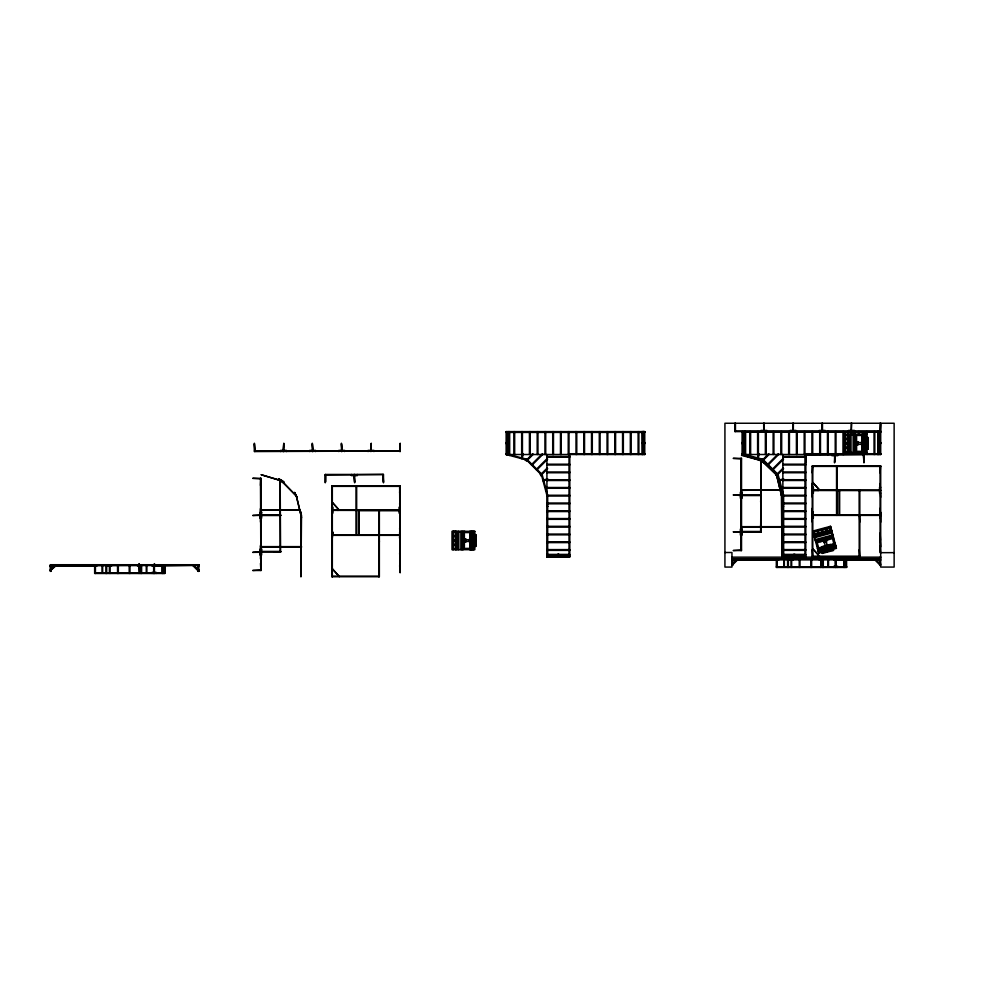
<?xml version="1.0" encoding="UTF-8"?>
<svg xmlns="http://www.w3.org/2000/svg" width="1000" height="1000" viewBox="0 0 1000 1000"><rect width="100%" height="100%" fill="white"/><g stroke="black" fill="none" stroke-linecap="round" stroke-linejoin="round"><path stroke-width="1.5" d="M455.913 531.9L473.512 531.9M569.8 495.262L546.9 495.262L541.438 474.888L526.525 459.963L506.15 454.513L506.15 453.725L509.225 453.725M506.15 432.388L506.15 431.6L644.75 431.6L644.75 454.513L506.138 454.513L506.138 431.6M508.888 432.388L508.888 431.6L508.888 455.25L509.637 455.438L509.038 454.675M575.45 432.388L575.45 431.6M642 432.4L642 431.613M644.75 454.513L644.75 453.738L642.775 453.738M644.75 431.6L644.75 432.388L506.15 432.425M805.75 495.25L782.85 495.25L777.387 474.875L762.475 459.963L742.087 454.5L742.087 453.713L745.175 453.713M744.837 432.375L744.837 431.587L744.837 455.238L745.588 455.425L744.975 454.675M827.775 546.625L827.362 546.15M864.938 451.95L864.938 434.2M742.875 432.425L742.087 431.587L742.075 454.5L880.7 454.513L880.7 453.725L878.713 453.738M50.462 565.125L51.062 564.9M106.475 572.825L106.312 573M140.8 573.062L141.088 572.675M141.163 573.175L140.912 573.337M162.375 565.112L161.7 564.975L162.525 564.987M787.763 566.788L787.775 566.838M834.137 558.825L833.775 559.875L880.738 559.875L731.7 559.875L778.662 559.875L778.662 558.713M880.25 559.025L879.812 558.713M463.6 548.625L463.675 548.575M817.3 541.962L817.175 541.8M825.413 539.562L826.062 539.825L825.6 539.388M832.337 537.625L832 538.212L832.487 537.688M855.987 442.475L855.925 442.1M827.663 546.65L825.788 540.4L832.537 538.587L834.1 544.812M470.2 532.562L464.375 532.562L464.375 539.55L470.6 539.938L470.838 539.138M470.637 539.188L470.9 539.237M470.6 541.763L471.012 541.125M470.838 541.912L470.85 541.05L470.325 541.487M862.875 451.375L856.6 451.325L856.6 444.338L862.675 444.363M825.537 546.962L825.525 547.312M834.112 544.6L833.812 545.087M508.888 455.25L509.075 454.525M744.837 455.238L744.987 431.587M261.312 474.775L281.012 480.65L295.825 495.475L281.163 480.087M281.288 480.725L261.2 474.738M521.275 458.562L522.562 453.738L523.312 453.938L522.025 458.762M741.513 455.35L761.762 460.775L741.787 454.825M757.225 458.55L758.512 453.738L759.262 453.938L757.975 458.75M761.475 460.7L776.712 475.112L761.625 460.138M153.4 565.212L153.15 565.812M198.863 570.413L198.025 570.763L192.575 565.325L193.125 564.775L198.938 570.138M874.25 559.288L879.688 564.738L880.325 564.4M855.7 451.05L855.688 451.5M470.525 548.038L471.075 548.612L470.4 548.725M94.875 566.287L95.037 564.738M110.363 565.312L110.575 565.812M129.375 572.675L129.588 572.675M154.588 565.312L154.812 565.812M783.875 566.675L784.1 566.675M790.512 559.288L790.738 559.788M791.488 559.913L791.45 558.913M811.05 566.638L811.538 567.263L811.263 566.638M822.763 566.638L823.1 567.438M828.112 566.675L828.325 566.675M470.788 541.4L470.775 541.975M763.088 461.213L763.475 460.538L761.462 459.375M724.925 552.5L731.95 552.5L731.95 567.075L724.925 567.075L724.925 423.25L894.137 423.25L894.137 567.075L880.7 567.075L880.35 560.2M880.475 563.575L879.688 563.362M879.688 564.312L880.537 564.388L875.888 559.825M827.4 546.613L827.763 546.35M51.062 570.737L50.438 570.15L55.95 564.738L56.5 565.288L50.287 570.763M198.65 570.438L198.025 570.35M296.038 494.85L301.025 515.425L296.212 495.238M526.525 459.963L532.737 453.762L533.288 454.312L527.075 460.513M531.325 464.775L542.375 453.725L542.925 454.275L531.875 465.325M536.125 469.575L547.05 458.65L547.6 459.2L536.675 470.125M540.887 474.338L547.087 468.137L547.638 468.688L541.438 474.888M762.475 459.963L768.675 453.75L769.225 454.3L763.012 460.513M767.275 464.762L778.312 453.713L778.863 454.263L767.825 465.312M772.075 469.562L783 458.638L783.55 459.188L772.625 470.112M776.663 475.163L781.5 495.475L776.5 474.9M776.838 474.325L783.037 468.125L783.587 468.675L777.387 474.875M736.538 559.8L732.188 564.15L732.738 564.7L738.175 559.263M822.712 567.1L822.975 566.638M822.5 558.825L822.513 567.438M463.913 532.712L463.787 532.475M470.538 532.6L470.637 532.6M470.913 548.4L470.325 548.425M825.562 546.825L823.938 540.9L817.2 542.7L818.7 548.325L834.05 544.2M776.137 474.25L776.8 473.862L777.962 475.887L777.3 476.275M818.95 548.538L818.6 549.2L819.1 548.65M301.512 514.987L300.95 576.725M541.075 474.525L542.062 474.263L540.812 474.263M542.85 480.138L547.663 478.837L547.863 479.588L543.05 480.887M546.7 494.513L546.9 495.262M862.675 435.462L856.6 435.438L856.6 442.425L863.288 442.638L862.675 442.4M777.025 474.513L778.012 474.25L776.762 474.25M778.787 480.125L783.612 478.837L783.812 479.588L778.988 480.875M782.65 494.5L782.85 495.25M781.988 495.037L782 556.775L781.425 495.275M830.537 526.312L812.8 531.062L818.713 553.112L836.438 548.362L830.537 526.312L830.738 527.062L813 531.812M813.15 532.375L830.888 527.625M813.662 534.288L831.4 529.538M813.812 534.85L831.55 530.1L835.537 547.25M814.013 535.6L831.75 530.85M814.362 536.9L832.1 532.15M814.562 537.65L832.3 532.9M815.113 539.688L832.85 534.938M815.312 540.438L833.05 535.688M815.512 541.188L833.25 536.438M815.713 541.938L833.45 537.188M820.337 541.487L829.2 539.113M823.487 541.438L826.45 540.65M823.6 541.838L826.562 541.038M823.812 542.587L826.762 541.788M821.75 546.725L830.612 544.338M817.412 548.263L835.125 543.462M817.562 548.825L835.275 544.025M817.763 549.562L835.5 544.85M817.812 549.788L818.475 549.85M817.938 550.15L835.65 545.413M818.025 550.538L835.75 545.788M818.175 551.1L835.9 546.35M821.513 550.837L832.875 547.8M818.375 551.85L836.1 547.1M818.512 552.362L836.237 547.612M822.062 552.875L833.425 549.825M732.1 558.75L880.7 558.713L880.7 465.812L812.225 465.825L812.225 556.788L859.825 556.775L859.825 490.012M812.8 465.812L812.8 556.775M880.113 465.825L880.125 552.675L894.137 552.65M399.65 485.737L400.238 572.612L400.238 485.763L399.663 488.688L400.225 485.763L331.75 485.775L332.15 576.75L331.75 569.637M812.2 487.3L812.237 493.125L812.2 487.3L813.388 487.3L813.388 493.125L812.225 493.125M331.725 507.25L331.775 513.075L331.725 507.25L332.912 507.25L332.912 513.075L331.75 513.075M812.225 517.975L813.4 517.9L812.812 512.075M332.3 532.112L331.763 538.225L332.925 532.025L332.337 537.85M859.237 556.775L859.125 490.012M331.75 576.725L379.35 576.725L379.35 509.975M734.862 424.325L735.275 431.6M793.288 424.325L792.875 431.6M821.988 424.325L822.275 431.6M880.7 424.325L880.288 431.6M734.862 431.012L880.7 431.012M851.275 431.425L851.762 423.25M506.138 431.975L506.912 431.975M508.113 431.987L508.888 431.987M642 431.987L642.775 431.987M643.975 431.987L644.75 431.987M742.075 431.975L742.862 431.975M744.062 431.975L744.837 431.975M877.938 431.975L878.713 431.975M879.925 431.975L880.7 431.975M506.138 432.188L506.912 432.188M508.113 432.188L508.888 432.188M642 432.188L644.75 432.188M742.075 432.175L880.7 432.188M744.062 432.425L744.987 432.375M877.788 432.388L877.938 431.6L877.938 454.513M879.925 432.425L880.7 431.6L734.862 431.6L734.862 423.25M867.038 434.2L844.212 434.2L844.212 452.55L867.038 452.55M848.138 434.775L865.738 434.775M845 434.975L848.138 434.975M864.987 437.488L868.263 437.488L868.263 449.25L864.987 449.25M864.987 438.275L868.263 438.275M845 438.55L848.138 438.55M506.912 439.162L508.113 439.162M642.775 439.125L643.975 439.125M742.862 439.15L744.062 439.15M878.713 439.113L879.925 439.113M845 439.325L848.138 439.325M506.912 439.938L508.113 439.938M642.775 439.9L643.975 439.9M742.862 439.925L744.062 439.925M878.713 439.888L879.925 439.888M506.138 442.475L506.912 442.475M643.975 442.475L644.75 442.475M742.075 442.463L742.862 442.463M744.062 442.475L744.837 442.475M879.925 442.475L880.7 442.475M506.138 442.762L506.912 442.675M508.888 442.775L506.912 442.863M642 442.775L642.775 442.775M643.975 442.688L644.75 442.775M742.075 442.663L744.837 442.675M877.938 442.762L878.713 442.762M879.925 442.762L880.7 442.675M865.575 442.987L867.675 442.987M845 443L848.138 443M506.138 443.35L506.912 443.35M508.113 443.363L508.888 443.363M642 443.363L642.775 443.363M742.075 443.338L742.862 443.338M744.062 443.35L744.837 443.35M877.938 443.35L878.713 443.35M879.925 443.35L880.7 443.35M506.138 443.45L506.912 443.45M742.075 443.45L742.862 443.45M744.062 443.45L744.837 443.45M879.925 443.45L880.7 443.45M506.138 443.663L508.113 443.638M643.975 443.663L644.75 443.663M742.075 443.65L744.837 443.663M845 443.775L848.138 443.775M865.575 443.762L867.675 443.762M879.925 443.663L880.7 443.663M254.387 444.275L254.8 451.55M283.712 444.275L283.3 451.55M312.413 444.275L312.812 451.55M341.525 444.275L341.925 451.55M371.213 444.275L370.913 451.55M400.225 444.275L399.825 451.55M506.912 446.238L508.113 446.238M642.775 446.188L643.975 446.188M742.862 446.225L744.062 446.225M878.713 446.175L879.925 446.175M878.713 446.95L879.925 446.95M506.912 447.013L508.113 447.013M642.775 446.962L643.975 446.962M742.862 447L744.062 447M845 447.362L848.138 447.362M845 448.137L848.138 448.137M864.987 448.475L868.263 448.475M254.387 450.975L400.225 450.975L254.387 451.55L254.387 443.212L254.975 450.975M370.8 451.388L371.287 443.212L370.712 450.387M845 451.763L848.138 451.775M853.925 451.95L865.738 451.95M853.925 451.975L860.475 452.55M864.375 451.975L863.6 452.55M864.963 451.975L865.738 451.975M569.025 453.738L642 453.738M804.963 453.725L877.938 453.725M506.138 453.925L508.888 453.938M642 453.938L642.775 453.938M643.975 453.938L644.75 453.938M742.075 453.913L744.837 453.925M877.938 453.925L878.713 453.925M879.925 453.925L880.7 453.925M506.138 454.125L506.912 454.125M508.113 454.137L508.888 454.137M642 454.137L642.775 454.137M643.975 454.137L644.75 454.137M742.075 454.125L742.862 454.125M744.062 454.125L744.837 454.125M877.938 454.125L878.713 454.125M879.925 454.125L880.7 454.125M805.825 454.675L805.738 462.85M805.738 455.087L863.838 454.513L863.95 462.85L863.375 455.087M546.9 456.45L569.8 456.45M782.85 456.438L805.75 456.438M546.9 457.225L569.8 457.225M782.85 457.212L805.75 457.212M741.237 458.938L733.188 458.363L741.525 458.363L741.525 550.538L733.188 550.538L741.237 549.963M806.237 461.788L805.863 454.513L805.75 557.163M834.638 461.788L834.925 454.513M863.95 461.788L863.55 454.513M546.9 464.212L569.8 464.212M782.85 464.2L805.75 464.2M546.9 464.988L569.8 464.988M782.85 464.975L805.75 464.975M740.95 465.462L741.35 458.363M812.225 466.4L880.7 466.4M546.9 471.975L569.8 471.975M782.85 471.962L805.75 471.962M546.9 472.75L569.8 472.75M782.85 472.738L805.75 472.738M812.225 472.9L812.625 465.788M880.113 472.9L880.525 465.788M325.763 474.637L325.262 482.8L325.262 474.462L383.488 474.462L383.488 482.8L382.9 475.037M325.262 475.037L383.363 474.462M260.763 478.9L252.712 478.312L261.062 478.312L261.062 570.487L252.712 570.487L260.763 569.913M546.9 479.738L569.8 479.738M782.85 479.725L805.75 479.725M546.9 480.513L569.8 480.513M782.85 480.5L805.75 480.5M325.763 481.737L325.387 474.462M354.575 481.737L354.175 474.462M383.488 481.737L383.075 474.462M812.225 483.325L812.225 497.1M880.113 483.525L880.525 490.625M260.475 485.412L260.887 478.312M331.75 486.35L400.238 486.35M880.7 487.3L879.538 487.3L879.538 493.125L880.7 493.125M546.9 487.5L569.8 487.5M782.85 487.488L805.75 487.488M546.9 488.275L569.8 488.275M740.95 488.338L740.95 502.125M782.85 488.263L805.75 488.263M740.95 489.8L780.575 489.8L740.95 490.375M812.513 489.825L818.688 490.4L812.225 490.425M813.388 489.925L880.4 490.012M813.388 490.5L880.7 490.6M331.75 492.85L332.15 485.737M399.65 492.85L400.05 485.737M741.525 495.025L733.188 494.938L741.237 495.525M742.113 494.975L761.213 494.975M742.113 495.562L761.213 495.562M546.9 496.037L569.8 496.037M782.85 496.025L805.75 496.025M880.7 497.287L880.288 490.188M760.638 502.075L761.038 494.975M546.9 503.025L569.8 503.025M782.85 503.013L805.75 503.013M331.75 503.275L331.75 517.05M399.65 503.475L400.05 510.575M546.9 503.8L569.8 503.8M782.85 503.787L805.75 503.787M546.938 506.325L547.712 506.325M782.875 506.325L783.662 506.325M546.938 506.337L547.712 506.337M400.225 507.25L399.062 507.25L399.062 513.075L400.225 513.075M260.475 508.288L260.475 522.075M812.225 508.288L812.225 522.038M880.113 508.288L880.525 515.388M260.475 509.75L300.113 509.75L260.475 510.337M332.038 509.775L338.225 510.363M332.912 509.875L399.938 509.975M331.75 510.363L399.062 510.45M358.6 510.55L400.225 510.55M546.9 510.788L569.8 510.788M782.85 510.775L805.75 510.775M546.9 511.562L569.8 511.562M782.85 511.55L805.75 511.55M880.125 512.362L880.125 518.188M813.388 514.8L879.538 514.8M261.062 514.975L252.712 515.475L261.062 515.388M261.637 514.938L280.75 514.938M300.95 515.262L300.95 576.6M880.7 515.125L880.7 522.225M280.75 515.337L274.275 514.888M813.388 515.388L879.538 515.388M261.637 515.513L280.75 515.513M400.225 517.238L399.825 510.138M546.9 518.55L569.8 518.55M782.85 518.538L805.75 518.538M546.9 519.325L569.8 519.325M782.85 519.312L805.75 519.312M859.825 522.05L859.412 514.95M760.638 524.963L761.038 532.062M740.95 525.212L740.95 539M546.9 526.312L569.8 526.312M782.85 526.3L805.75 526.3M740.95 526.675L782 526.675M546.9 527.087L569.8 527.087M782.85 527.075L805.75 527.075M740.95 527.263L782 527.263M331.75 528.237L331.75 541.987M399.65 528.237L400.05 535.337M453.363 531.337L455.337 531.337M464.012 531.337L464.787 531.337M742.113 531.475L761.213 531.475M761.213 531.65L754.75 532.225L760.925 531.65M741.525 531.9L733.188 531.812L741.237 532.4M452.775 532.038L455.925 532.1M742.113 532.05L761.213 532.05L761.213 460.675L760.638 532.225M399.65 532.312L399.65 538.15M880.113 533.062L880.525 540.163M546.9 534.075L569.8 534.075M782.85 534.062L805.75 534.062M472.775 534.625L476.037 534.625L476.037 546.375L472.775 546.375M332.912 534.75L399.062 534.75M546.9 534.85L569.8 534.85M782.85 534.837L805.75 534.837M332.912 535.337L399.062 535.337M472.775 535.4L476.037 535.4M452.775 535.675L455.925 535.675M452.775 536.45L455.925 536.45M452.775 540.125L455.925 540.125M473.35 540.112L475.45 540.112M452.775 540.9L455.925 540.9M473.35 540.887L475.45 540.887M470.637 541.438L464.375 541.462L464.387 548.45L470.525 548.362M546.9 541.838L569.8 541.838M782.85 541.825L805.75 541.825M379.35 542L378.95 534.9M400.225 542.175L399.825 535.075M546.9 542.612L569.8 542.612M782.85 542.6L805.75 542.6M740.95 543.438L741.35 550.55M452.775 544.487L455.925 544.487M260.475 545.163L260.475 558.95M452.775 545.25L455.925 545.25M472.775 545.6L476.037 545.6M880.125 545.575L880.525 552.675M260.475 546.625L301.537 546.625M880.7 546.838L880.288 539.725M260.475 547.212L301.537 547.212M452.775 548.888L455.925 548.888M461.7 549.075L473.512 549.075M546.9 549.6L569.8 549.6M782.85 549.587L805.75 549.587M812.225 549.688L812.625 556.788M859.237 549.663L859.65 556.775M546.9 550.375L569.8 550.375M782.85 550.363L805.75 550.363M261.637 551.425L280.75 551.425M280.75 551.6L274.275 552.188L280.45 551.6M261.062 551.85L252.712 552.35L261.062 552.263M261.637 552.013L280.75 552.013M399.65 553.013L400.05 560.112M546.888 554.412L569.8 554.412M805.75 554.4L782.837 554.4L782.738 556.375L805.75 556.375M569.8 555.188L546.788 555.188L546.788 556.388L569.8 556.388M782.738 555.175L805.75 555.175M812.225 556.188L859.825 556.188M731.95 557.163L880.7 557.163M731.95 560.65L732.738 560.65M879.688 560.65L880.475 560.65M260.475 563.387L260.887 570.5L260.475 478.312M731.95 563.362L732.738 563.362M198.888 564.738L50.25 564.725L50.287 571.337L51.062 571.337L51.062 564.738M731.95 564.725L732.738 564.725M879.688 564.725L880.475 564.725M198.025 564.9L198.588 564.963M731.925 565.325L732.738 565.312L732.738 558.713M880.562 565.312L879.688 565.312L879.688 558.713M399.65 565.525L400.062 572.625M137.438 564.738L137.438 565.913L141.325 565.913L141.325 564.738M152.1 565.913L199.062 565.325L50.025 565.913L96.988 565.913L96.988 564.738M109.525 565.938L109.537 564.738M162.225 565.95L154.462 565.925L154.525 564.738M50.287 566.688L51.062 566.688M198.025 566.688L198.8 566.688M799.737 566.638L799.663 567.225M400.225 566.788L399.825 559.688M776.325 566.862L844.638 566.862M845.8 566.862L846.575 566.862M835.675 567.137L835.425 558.713M50.287 569.4L51.062 569.4M198.025 569.4L198.8 569.4M378.775 569.612L379.175 576.725M51.062 570.35L50.45 570.438M198.025 570.763L198.8 570.763M198.888 571.362L198.025 571.337L198.025 564.738M146.725 572.7L146.512 572.7M154.075 572.675L153.975 573.475M94.65 572.888L162.963 572.888M164.125 572.888L164.9 572.888M154 573.175L154.425 563.612L154.425 573.475M331.75 576.138L379.35 576.138M744.062 454.513L744.837 454.513M508.113 454.513L508.888 454.525M823.075 566.862L822.875 567.125M759.075 459.338L764.125 462.25M278.612 479.288L283.65 482.2M792.325 559.288L792.25 559.288M109.138 565.312L109.062 565.812M813.9 532.175L814.412 534.087M829.788 526.512L831.75 533.862M832.725 547.238L833.575 550.388L822.212 553.438L821.363 550.275M831.975 547.438L832.825 550.588M826.538 528.188L827.487 531.188M825.775 528.4L826.587 531.425M822.237 529.338L823.05 532.375M827.575 549.212L828.112 551.25M821.488 529.55L822.3 532.587M826.825 549.425L827.362 551.45M818.012 530.475L818.825 533.513M817.262 530.675L818.075 533.713M822.113 550.075L822.962 553.237M813.775 531.613L814.587 534.65M818.3 548.5L819.475 552.9M815.9 540.288L818.95 551.7M742.087 454.5L742.075 453.725L762.85 459.288L778.05 474.487L783.625 495.25L783.662 557.163M506.15 454.513L506.138 453.738L526.9 459.288L542.112 474.487L547.675 495.262L547.675 557.163M880.7 423.25L880.7 454.513M880.475 556.638L880.475 565.312M880.113 423.25L880.113 431.012M879.925 454.513L879.925 431.5L878.713 431.5L878.713 454.513M877.788 431.012L877.788 454.513M874.812 431.587L874.812 454.5M874.038 431.587L874.038 454.5M867.675 437.488L867.675 449.25M867.05 431.587L867.05 454.5M866.275 431.587L866.263 452.55M865.738 434.2L865.738 452.55M864.912 434.2L864.912 452.537M864.375 434.2L864.375 452.55M863.988 434.2L863.988 452.537M863.4 434.2L863.4 452.537M862.55 434.2L862.55 452.537M862.412 435.438L862.412 442.425M862.412 444.338L862.412 451.325M861.65 441.838L861.65 444.9M859.287 431.587L859.287 434.65M858.512 431.587L858.512 434.65M858.188 441.838L858.188 444.9M857.412 441.838L857.412 444.9M857.013 441.85L857.013 444.913M856.225 441.85L856.225 444.913M855.475 434.2L855.475 452.55M854.7 434.2L854.7 452.55M854.388 431.6L854.388 430.438L848.562 430.438L848.562 431.6M853.925 434.2L853.925 452.55M853.15 434.2L853.15 452.55M851.5 431.012L851.525 434.65M851.175 423.25L851.3 431.6M851.025 434.2L851.025 452.55M850.75 431.587L850.75 434.65M850.25 434.2L850.25 452.55M848.913 434.2L848.913 452.55M848.138 434.2L848.138 452.55M847.562 434.2L847.562 452.55M846.6 566.525L846.6 567.375M846.575 559.288L846.575 567.438L776.325 567.438L776.325 558.713M845.8 559.288L845.8 567.438M845.575 434.2L845.575 452.55M845 434.2L845 452.55M844.638 559.288L844.638 567.438M844.05 566.862L843.9 559.288L843.863 567.438M843.763 431.587L843.763 454.5M842.987 431.587L842.987 454.5M839.65 490.012L839.65 515.363M839.075 490.012L839.075 515.363M837.763 454.513L837.763 455.675L831.938 455.675L831.938 454.513M837.65 567.438L837.75 566.275L833.863 566.275L833.863 567.438M837.138 465.825L837.138 515.388M836.55 465.825L836.55 515.388M836.338 559.288L836.213 559.913M836 431.587L836 454.5M836.1 558.938L836.1 567.438M835.713 558.713L835.65 559.913M835.675 566.638L835.713 567.438M835.225 431.587L835.225 454.5M835.138 455.675L834.55 462.85L834.638 454.513M835.325 559.875L835.325 567.438M828.525 559.288L828.525 566.862M828.288 431.012L828.238 454.5M827.95 559.288L827.95 566.862M827.463 431.587L827.463 454.5M825.1 431.6L825.1 430.438L819.275 430.438L819.275 431.6M823.288 558.713L823.288 567.438M823 558.713L823 559.875L819.112 559.875L819.112 558.713M822.475 423.25L822.475 430.438M822.188 431.012L821.9 423.25M821.35 558.125L821.35 566.862M820.763 558.125L820.763 567.438M820.675 558.713L820.725 559.913M820.475 431.587L820.475 454.5M819.7 431.587L819.7 454.5M812.712 431.587L812.712 454.5M811.938 431.587L811.938 454.5M811.65 558.713L811.65 567.438M810.875 558.713L810.875 567.438M805.362 554.4L805.362 555.175M805.163 554.4L805.163 555.175M805.175 556.375L805.163 557.163M804.963 431.587L804.963 557.163M804.175 431.587L804.175 454.5M800 558.713L800 567.438M799.225 558.713L799.225 567.438M798.238 555.175L798.238 556.375M797.463 555.175L797.463 556.375M797.2 431.587L797.2 454.5M796.413 431.587L796.413 454.5M795.987 431.6L795.987 430.438L790.175 430.438L790.175 431.6M794.887 554.4L794.887 555.175M794.688 554.4L794.587 555.175M794.587 556.375L794.587 557.163M793.913 554.4L794 555.175M794 556.375L794 557.163M793.7 554.4L793.7 555.175M793.375 423.25L793.288 431.6M793.312 558.713L793.312 559.875L789.425 559.875L789.425 558.713M792.788 423.25L792.788 430.438M791.663 559.875L791.663 567.438M791.162 555.175L791.162 556.375M791.075 559.875L791.075 566.862M790.387 555.175L790.387 556.375M789.438 431.587L789.438 454.5M788.65 431.587L788.65 454.5M788.363 558.713L788.363 567.438M787.588 558.713L787.588 567.438M784.338 559.288L784.338 566.862M783.75 559.288L783.75 566.862M783.413 554.4L783.413 555.175M783.425 556.375L783.425 557.163M783.213 554.4L783.213 555.175M783.225 556.375L783.225 557.163M782.875 454.513L782.85 557.163M781.675 431.587L781.675 454.5M780.888 431.587L780.888 454.5M778.675 558.95L778.675 559.8M777.1 558.713L777.1 567.438M776.912 559.875L776.912 566.862M776.712 558.713L776.712 559.95M775.55 558.713L775.55 559.875M774.775 558.95L774.775 559.875M773.913 431.587L773.913 454.5M773.125 431.587L773.125 454.5M766.888 431.6L766.888 430.438L761.062 430.438L761.062 431.6M766.15 431.587L766.15 454.5M765.362 431.587L765.362 454.5M764.262 423.25L764.175 431.6M763.675 423.25L763.763 431.6M758.388 431.587L758.388 454.5M757.6 431.587L757.6 454.5M750.625 431.587L750.625 454.5M749.837 431.587L749.837 454.5M745.612 431.587L745.612 454.5M744.062 431.587L744.062 454.688L742.862 454.688L742.862 431.587M740.95 458.363L740.95 550.55M735.45 423.25L735.45 431.012M643.975 454.513L643.975 431.512L642.775 431.512L642.775 454.513L642 454.513L641.838 431.6M638.875 431.6L638.875 454.513M638.1 431.6L638.1 454.513M631.112 431.6L631.112 454.513M630.337 431.6L630.337 454.513M623.35 431.6L623.35 454.513M622.575 431.6L622.575 454.513M615.588 431.6L615.588 454.513M614.812 431.6L614.812 454.513M607.825 431.6L607.825 454.513M607.05 431.6L607.05 454.513M600.062 431.6L600.062 454.513M599.288 431.6L599.288 454.513M592.3 431.6L592.3 454.513M591.525 431.6L591.525 454.513M584.538 431.6L584.538 454.513M583.763 431.6L583.763 454.513M576.775 431.6L576.775 454.513M576 431.6L576 454.513M569.8 454.513L569.8 557.163L546.9 557.163L546.938 454.513M569.412 554.412L569.412 555.188M569.425 556.388L569.425 557.163M569.212 554.412L569.212 555.188M569.212 556.388L569.212 557.163M569.012 431.6L569.025 557.163M568.237 431.6L568.237 454.513M562.288 555.188L562.288 556.388M561.512 555.188L561.512 556.388M561.25 431.6L561.25 454.513M560.475 431.6L560.475 454.513M558.95 554.412L558.95 555.188M558.95 556.388L558.95 557.163M558.75 554.412L558.75 555.188M558.75 556.388L558.75 557.163M558.638 554.412L558.638 555.188M558.638 556.388L558.638 557.163M558.062 554.412L558.062 555.188M558.062 556.388L558.062 557.163M557.962 554.412L557.962 555.188M557.975 556.388L557.975 557.163M557.762 554.412L557.762 555.188M557.762 556.388L557.762 557.163M555.225 555.188L555.225 556.388M554.438 555.188L554.438 556.388M553.488 431.6L553.488 454.513M552.712 431.6L552.712 454.513M547.475 554.412L547.475 557.163M547.275 554.412L547.275 555.188M547.275 556.388L547.275 557.163M545.725 431.6L545.725 454.513M544.95 431.6L544.95 454.513M537.962 431.6L537.962 454.513M537.188 431.6L537.188 454.513M530.2 431.6L530.2 454.513M529.425 431.6L529.425 454.513M522.438 431.6L522.438 454.513M521.663 431.6L521.663 454.513M514.675 431.6L514.675 454.513M513.9 431.6L513.9 454.513M509.663 431.6L509.663 454.513M508.113 431.6L508.113 454.7L506.912 454.7L506.912 431.6M475.45 534.625L475.45 546.375M474.05 531.325L474.05 549.675M473.5 531.325L473.512 549.675M473.35 534.625L473.35 546.375M472.738 531.325L472.738 549.675M472.15 531.325L472.15 549.675M471.763 531.325L471.763 549.663M471.188 531.325L471.375 549.675M470.375 549.675L470.375 531.325L470.213 549.675M469.75 531.325L469.8 549.675M469.438 538.975L469.438 542.025M468.263 531.9L467.488 531.9M465.975 538.975L465.975 542.025M465.2 538.975L465.2 542.025M464.787 538.987L464.787 542.038M464.012 538.987L464.012 542.038M463.25 531.325L463.25 549.675M462.475 531.325L462.475 549.675M461.7 531.325L461.7 549.675M460.925 531.325L460.925 549.675M458.812 531.325L458.812 549.675M458.038 531.325L458.038 549.675M456.7 531.325L456.7 549.675M455.925 531.325L455.925 549.675M455.337 531.325L455.337 549.675M453.363 531.325L453.363 549.675M452.775 531.325L452.775 549.675M400.225 451.55L400.225 443.212L399.65 450.975M378.775 509.975L378.775 576.725M373.913 451.55L373.913 450.387L368.088 450.387L368.088 451.55M359.188 509.975L359.188 535.312M358.6 509.975L358.6 535.312M357.287 474.462L357.287 475.625L351.463 475.625L351.463 474.462M356.662 485.775L356.662 535.337M356.075 485.775L356.075 535.337M354.575 474.462L354.663 482.8L354.087 475.625M344.625 451.55L344.625 450.387L338.812 450.387L338.812 451.55M342.013 450.387L341.425 443.212L341.512 451.55M332.325 485.763L332.325 576.725M315.525 451.55L315.525 450.387L309.7 450.387L309.7 451.55M312.9 450.387L312.312 443.212L312.4 451.55M286.413 451.55L286.413 450.387L280.587 450.387L280.587 451.55M283.7 451.55L283.788 443.212L283.212 450.387M280.575 552.013L280.163 480.625L280.163 552.188M198.8 564.738L198.8 571.337M164.9 564.738L164.9 573.475L94.65 573.475L94.65 564.738M164.713 565.325L164.713 572.888M164.125 564.738L164.125 573.475M162.963 564.738L162.963 573.475M162.375 565.325L162.375 572.888M162.188 564.738L162.188 573.475M156.075 564.738L156.075 565.913M156.075 573.475L156.075 572.312L152.188 572.312L152.1 573.475M155.3 564.738L155.3 565.913M154.137 565.325L153.975 565.938M153.65 565.913L153.65 573.475M152.188 564.738L152.188 565.913M146.85 565.325L146.85 572.888M146.275 565.325L146.275 572.888M141.613 564.738L141.613 573.475M140.838 564.738L140.838 573.475M139.675 572.888L139.088 563.612L139.088 573.475M139 564.738L139.05 565.938M129.975 564.738L129.975 573.475M129.2 564.738L129.2 573.475M118.325 564.738L118.325 573.475M117.55 564.738L117.55 573.475M111.638 564.738L111.638 565.913L107.75 565.913L107.75 564.738M109.987 565.913L109.987 573.475M109.4 565.913L109.4 572.888M106.688 564.738L106.688 573.475M105.913 564.738L105.913 573.475M102.662 565.325L102.662 572.888M102.075 565.325L102.075 572.888M95.425 564.738L95.425 573.475M95.237 565.913L95.237 572.888M94.875 564.738L94.9 565.988M93.863 564.738L93.875 565.913M93.1 564.738L93.1 565.913M527.15 459.338L526.888 460.337L527.15 459.338M763.1 459.338L762.837 460.325L763.1 459.338M278.9 478.787L278.312 479.8L283.363 482.7L283.938 481.7L278.9 478.787M525.513 459.387L525.125 460.062L527.137 461.225L527.525 460.55L525.513 459.387M759.375 458.837L758.787 459.837L763.825 462.75L764.412 461.75L759.375 458.837M332.325 502.413L339.288 510.188L332.325 502.413M332.325 568.775L339.288 576.55L332.325 568.775M812.8 482.463L819.75 490.238L812.8 482.463M812.8 548.825L819.75 556.6L812.8 548.825M294.675 492.45L297.075 497.788L294.675 492.45M540.862 473.875L540.188 474.263L541.35 476.287L542.025 475.887L540.862 473.875M775.138 472.5L777.55 477.837L775.138 472.5M300.963 512.137L301.4 517.975L300.963 512.137M781.438 492.188L781.875 498.013L781.438 492.188M812.775 512.15L812.225 518.275L812.775 512.15M880.662 512.45L880.125 518.275L880.662 512.45M400.2 532.4L399.65 538.225L400.2 532.4M644.75 443.363L643.975 443.363L644.75 443.462M742.113 492.325L740.362 492.325L740.362 498.137L742.113 498.137L742.113 492.325M261.637 512.275L259.887 512.275L259.887 518.1L261.637 518.1L261.637 512.275M742.113 529.188L740.362 529.188L740.362 535.013L742.113 535.013L742.113 529.188M474.825 531.325L452 531.325L452 549.675L474.825 549.675L474.825 531.325M261.637 549.15L259.887 549.15L259.887 554.963L261.637 554.963L261.637 549.15M862.013 452.55L862.013 434.212L861.963 452.537"/></g></svg>
